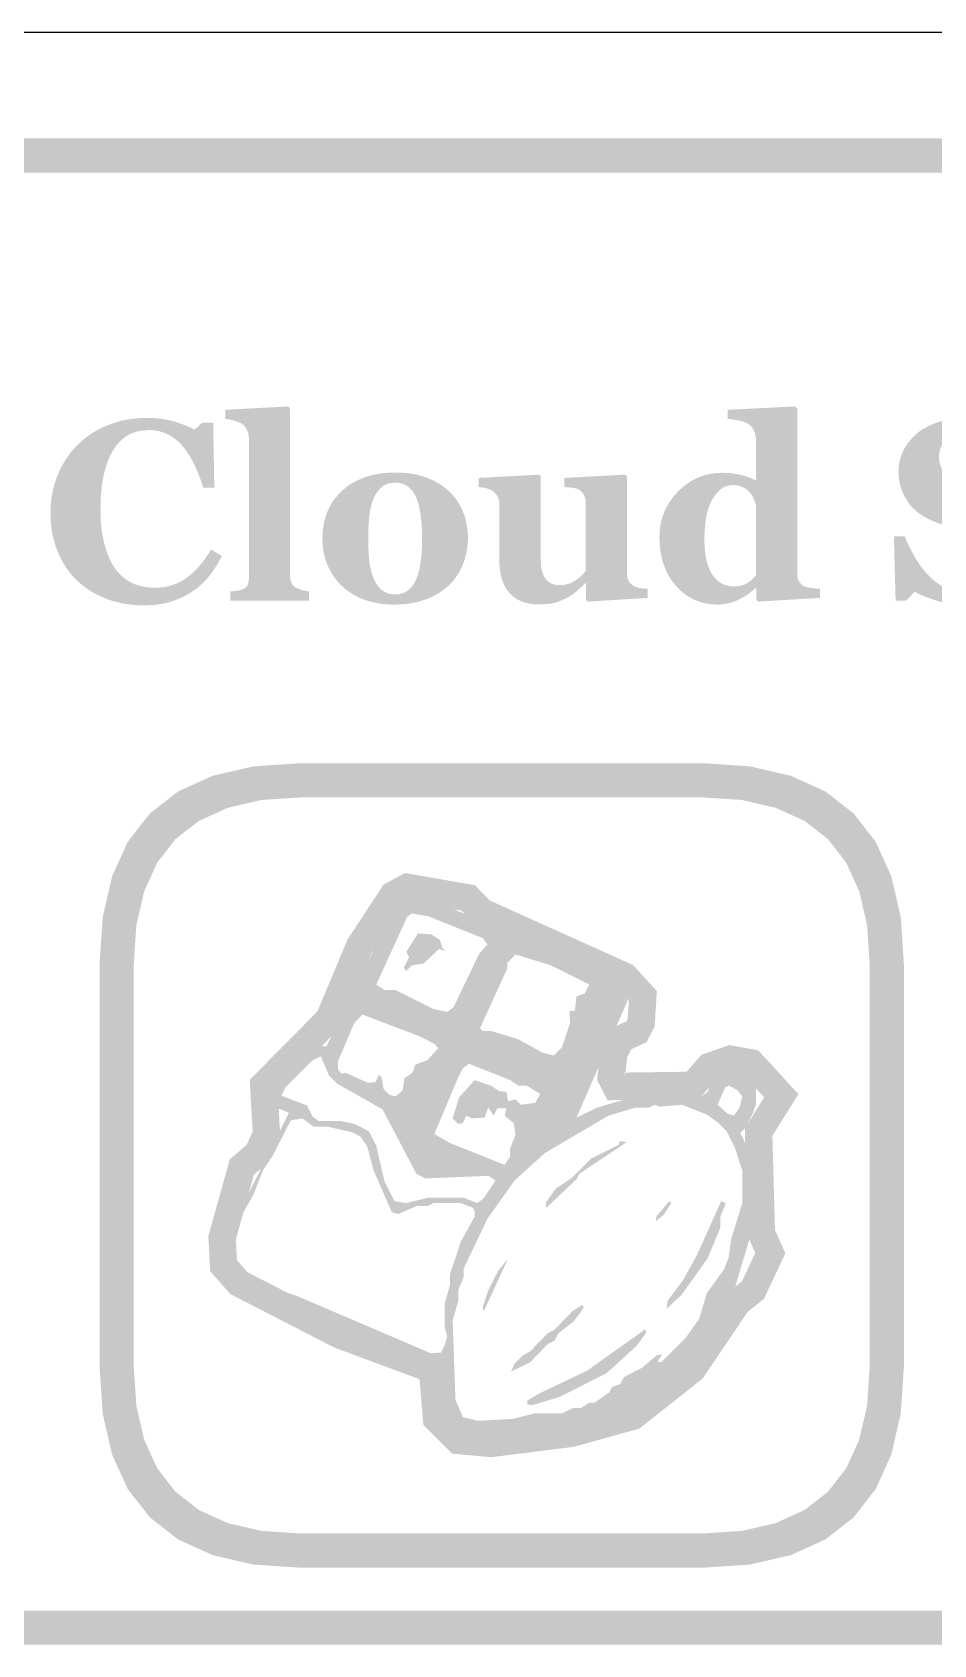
# Model space of a CAD drawing. Header units: millimetres. Extents: x 6 to 297, y 55 to 451.
# Drawn here: x 233.51 to 244.05, y 271.4 to 290.24 of the extents above; entities that cross this region are included whole.
import ezdxf

# ---------------------------------------------------------------- set-up
doc = ezdxf.new("R2010")
doc.units = ezdxf.units.MM
doc.layers.add('CUT', color=1, linetype='Continuous')
doc.layers.add('RASTER', color=7, linetype='Continuous')

msp = doc.modelspace()

# ---------------------------------------------------------------- hatches: boundary and pattern name
at = {"layer": 'RASTER'}
h = msp.add_hatch(color=7, dxfattribs=at)
h.paths.add_polyline_path([(208.2, 286.8), (208.234, 287.316), (208.337, 287.763), (208.509, 288.141), (208.75, 288.45), (209.059, 288.691), (209.438, 288.863), (209.884, 288.966), (210.4, 289), (267.6, 289), (268.116, 288.966), (268.563, 288.863), (268.941, 288.691), (269.25, 288.45), (269.491, 288.141), (269.663, 287.763), (269.766, 287.316), (269.8, 286.8), (269.8, 273.6), (269.766, 273.084), (269.662, 272.638), (269.491, 272.259), (269.25, 271.95), (268.941, 271.709), (268.563, 271.537), (268.116, 271.434), (267.6, 271.4), (210.4, 271.4), (209.884, 271.434), (209.438, 271.537), (209.059, 271.709), (208.75, 271.95), (208.509, 272.259), (208.337, 272.638), (208.234, 273.084), (208.2, 273.6)])
h.paths.add_polyline_path([(208.6, 286.8), (208.6, 273.6), (208.628, 273.178), (208.712, 272.813), (208.853, 272.503), (209.05, 272.25), (209.303, 272.053), (209.613, 271.912), (209.978, 271.828), (210.4, 271.8), (267.6, 271.8), (268.022, 271.828), (268.388, 271.912), (268.697, 272.053), (268.95, 272.25), (269.147, 272.503), (269.287, 272.813), (269.372, 273.178), (269.4, 273.6), (269.4, 286.8), (269.372, 287.222), (269.287, 287.588), (269.147, 287.897), (268.95, 288.15), (268.697, 288.347), (268.388, 288.488), (268.022, 288.572), (267.6, 288.6), (210.4, 288.6), (209.978, 288.572), (209.613, 288.488), (209.303, 288.347), (209.05, 288.15), (208.853, 287.897), (208.712, 287.588), (208.628, 287.222), (208.6, 286.8)], flags=0)
for points in [[(236.746, 283.6), (235.827, 283.6), (235.827, 283.707), (235.837, 283.708), (235.846, 283.708), (235.855, 283.709), (235.865, 283.71), (235.874, 283.711), (235.883, 283.712), (235.892, 283.713), (235.901, 283.714), (235.91, 283.715), (235.919, 283.717), (235.927, 283.718), (235.935, 283.72), (235.943, 283.722), (235.95, 283.724), (235.958, 283.726), (235.965, 283.729), (235.976, 283.734), (235.986, 283.739), (235.996, 283.744), (236.004, 283.75), (236.012, 283.757), (236.018, 283.764), (236.024, 283.771), (236.029, 283.779), (236.033, 283.788), (236.036, 283.797), (236.039, 283.807), (236.041, 283.818), (236.043, 283.829), (236.044, 283.841), (236.045, 283.853), (236.045, 283.867), (236.045, 285.49), (236.045, 285.503), (236.044, 285.517), (236.042, 285.53), (236.04, 285.543), (236.037, 285.556), (236.033, 285.569), (236.028, 285.581), (236.023, 285.593), (236.017, 285.604), (236.01, 285.615), (236.004, 285.625), (235.996, 285.635), (235.988, 285.644), (235.98, 285.652), (235.971, 285.659), (235.962, 285.665), (235.954, 285.67), (235.945, 285.675), (235.936, 285.68), (235.925, 285.684), (235.914, 285.689), (235.901, 285.693), (235.888, 285.698), (235.873, 285.702), (235.859, 285.706), (235.844, 285.71), (235.831, 285.713), (235.817, 285.716), (235.805, 285.718), (235.792, 285.72), (235.78, 285.722), (235.769, 285.723), (235.769, 285.829), (236.505, 285.868), (236.527, 285.844), (236.527, 283.886), (236.528, 283.872), (236.529, 283.86), (236.53, 283.848), (236.532, 283.837), (236.535, 283.826), (236.538, 283.816), (236.542, 283.806), (236.546, 283.798), (236.552, 283.79), (236.557, 283.782), (236.564, 283.775), (236.571, 283.768), (236.579, 283.761), (236.588, 283.755), (236.598, 283.75), (236.608, 283.745), (236.615, 283.742), (236.623, 283.739), (236.63, 283.736), (236.638, 283.733), (236.646, 283.73), (236.654, 283.727), (236.661, 283.724), (236.669, 283.722), (236.678, 283.719), (236.686, 283.717), (236.695, 283.715), (236.705, 283.713), (236.714, 283.711), (236.724, 283.709), (236.735, 283.708), (236.746, 283.707)], [(234.813, 283.544), (234.757, 283.545), (234.701, 283.549), (234.646, 283.555), (234.592, 283.563), (234.539, 283.573), (234.487, 283.586), (234.436, 283.601), (234.386, 283.618), (234.337, 283.638), (234.289, 283.659), (234.244, 283.683), (234.199, 283.709), (234.157, 283.737), (234.116, 283.767), (234.076, 283.799), (234.039, 283.833), (234.003, 283.868), (233.97, 283.906), (233.938, 283.945), (233.909, 283.987), (233.881, 284.03), (233.856, 284.076), (233.832, 284.124), (233.81, 284.173), (233.79, 284.225), (233.774, 284.277), (233.759, 284.331), (233.747, 284.386), (233.738, 284.443), (233.732, 284.5), (233.728, 284.559), (233.727, 284.62), (233.728, 284.679), (233.732, 284.738), (233.738, 284.796), (233.748, 284.852), (233.759, 284.908), (233.774, 284.962), (233.791, 285.015), (233.811, 285.067), (233.833, 285.118), (233.857, 285.167), (233.884, 285.214), (233.912, 285.259), (233.943, 285.303), (233.975, 285.345), (234.01, 285.385), (234.047, 285.424), (234.086, 285.46), (234.126, 285.494), (234.168, 285.525), (234.212, 285.555), (234.258, 285.583), (234.305, 285.608), (234.355, 285.632), (234.406, 285.653), (234.459, 285.672), (234.513, 285.689), (234.567, 285.703), (234.623, 285.714), (234.68, 285.723), (234.737, 285.729), (234.795, 285.733), (234.854, 285.734), (234.897, 285.734), (234.939, 285.732), (234.98, 285.728), (235.02, 285.724), (235.059, 285.718), (235.096, 285.711), (235.133, 285.702), (235.169, 285.693), (235.204, 285.682), (235.238, 285.671), (235.27, 285.66), (235.301, 285.648), (235.33, 285.636), (235.358, 285.624), (235.384, 285.611), (235.41, 285.598), (235.5, 285.679), (235.628, 285.679), (235.641, 284.92), (235.512, 284.92), (235.484, 285.004), (235.455, 285.082), (235.424, 285.154), (235.391, 285.221), (235.358, 285.282), (235.323, 285.337), (235.286, 285.386), (235.249, 285.43), (235.209, 285.468), (235.167, 285.501), (235.124, 285.529), (235.078, 285.552), (235.03, 285.569), (234.98, 285.582), (234.928, 285.59), (234.874, 285.592), (234.807, 285.588), (234.744, 285.577), (234.686, 285.558), (234.631, 285.532), (234.581, 285.497), (234.535, 285.456), (234.493, 285.407), (234.455, 285.35), (234.421, 285.286), (234.392, 285.216), (234.367, 285.14), (234.347, 285.058), (234.331, 284.97), (234.32, 284.876), (234.313, 284.776), (234.311, 284.669), (234.312, 284.609), (234.314, 284.55), (234.318, 284.494), (234.323, 284.44), (234.33, 284.388), (234.339, 284.339), (234.349, 284.292), (234.36, 284.247), (234.373, 284.204), (234.387, 284.163), (234.401, 284.125), (234.417, 284.089), (234.433, 284.055), (234.451, 284.022), (234.469, 283.993), (234.488, 283.965), (234.51, 283.938), (234.533, 283.913), (234.556, 283.89), (234.581, 283.868), (234.606, 283.849), (234.633, 283.831), (234.661, 283.815), (234.689, 283.801), (234.718, 283.789), (234.748, 283.779), (234.779, 283.77), (234.811, 283.762), (234.843, 283.757), (234.877, 283.753), (234.911, 283.75), (234.945, 283.749), (234.996, 283.751), (235.045, 283.756), (235.093, 283.765), (235.139, 283.777), (235.184, 283.793), (235.228, 283.812), (235.27, 283.835), (235.311, 283.861), (235.35, 283.89), (235.389, 283.924), (235.427, 283.96), (235.464, 284.001), (235.5, 284.045), (235.535, 284.092), (235.57, 284.143), (235.603, 284.198), (235.729, 284.121), (235.713, 284.09), (235.696, 284.059), (235.679, 284.029), (235.662, 283.999), (235.643, 283.971), (235.625, 283.943), (235.605, 283.917), (235.585, 283.891), (235.565, 283.866), (235.544, 283.842), (235.522, 283.818), (235.499, 283.796), (235.475, 283.775), (235.451, 283.754), (235.425, 283.734), (235.399, 283.716), (235.37, 283.696), (235.34, 283.678), (235.309, 283.66), (235.278, 283.644), (235.245, 283.629), (235.212, 283.615), (235.178, 283.602), (235.144, 283.59), (235.108, 283.579), (235.071, 283.57), (235.032, 283.562), (234.991, 283.556), (234.949, 283.551), (234.906, 283.547), (234.86, 283.545), (234.813, 283.544)], [(244.462, 283.544), (244.415, 283.545), (244.369, 283.547), (244.323, 283.551), (244.278, 283.556), (244.234, 283.563), (244.191, 283.571), (244.149, 283.58), (244.107, 283.591), (244.067, 283.603), (244.028, 283.616), (243.991, 283.629), (243.955, 283.642), (243.921, 283.657), (243.888, 283.671), (243.857, 283.687), (243.828, 283.703), (243.727, 283.6), (243.603, 283.6), (243.583, 284.351), (243.709, 284.351), (243.72, 284.325), (243.732, 284.297), (243.745, 284.27), (243.758, 284.242), (243.772, 284.213), (243.786, 284.184), (243.802, 284.155), (243.818, 284.126), (243.835, 284.097), (243.852, 284.068), (243.87, 284.04), (243.889, 284.013), (243.908, 283.987), (243.928, 283.962), (243.949, 283.937), (243.97, 283.913), (243.993, 283.89), (244.016, 283.867), (244.04, 283.845), (244.065, 283.824), (244.09, 283.805), (244.116, 283.787), (244.143, 283.77), (244.17, 283.754), (244.198, 283.739), (244.228, 283.727), (244.258, 283.716), (244.29, 283.708), (244.323, 283.701), (244.357, 283.696), (244.392, 283.693), (244.429, 283.692), (244.477, 283.694), (244.523, 283.698), (244.565, 283.706), (244.605, 283.717), (244.641, 283.73), (244.675, 283.747), (244.706, 283.767), (244.734, 283.79), (244.759, 283.815), (244.781, 283.842), (244.799, 283.87), (244.814, 283.9), (244.825, 283.931), (244.834, 283.964), (244.839, 283.999), (244.84, 284.035), (244.839, 284.065), (244.835, 284.093), (244.828, 284.121), (244.818, 284.147), (244.805, 284.172), (244.79, 284.196), (244.771, 284.218), (244.75, 284.239), (244.726, 284.26), (244.699, 284.279), (244.669, 284.298), (244.635, 284.316), (244.599, 284.334), (244.559, 284.351), (244.517, 284.367), (244.471, 284.382), (244.441, 284.392), (244.411, 284.402), (244.382, 284.411), (244.353, 284.42), (244.325, 284.429), (244.298, 284.438), (244.271, 284.447), (244.245, 284.455), (244.219, 284.464), (244.194, 284.472), (244.169, 284.481), (244.145, 284.49), (244.121, 284.498), (244.097, 284.507), (244.074, 284.516), (244.051, 284.524), (244, 284.546), (243.953, 284.571), (243.909, 284.597), (243.868, 284.626), (243.831, 284.657), (243.797, 284.69), (243.767, 284.725), (243.74, 284.763), (243.716, 284.802), (243.695, 284.843), (243.677, 284.885), (243.663, 284.928), (243.652, 284.971), (243.644, 285.017), (243.639, 285.063), (243.638, 285.11), (243.639, 285.141), (243.641, 285.17), (243.645, 285.2), (243.651, 285.229), (243.658, 285.259), (243.667, 285.287), (243.678, 285.316), (243.69, 285.344), (243.704, 285.372), (243.72, 285.399), (243.737, 285.425), (243.755, 285.45), (243.775, 285.475), (243.797, 285.499), (243.82, 285.523), (243.844, 285.545), (243.869, 285.566), (243.896, 285.585), (243.924, 285.604), (243.954, 285.621), (243.986, 285.638), (244.02, 285.653), (244.055, 285.668), (244.092, 285.682), (244.13, 285.694), (244.169, 285.705), (244.209, 285.714), (244.249, 285.721), (244.291, 285.727), (244.333, 285.731), (244.376, 285.733), (244.42, 285.734), (244.463, 285.734), (244.505, 285.731), (244.546, 285.728), (244.587, 285.722), (244.627, 285.716), (244.667, 285.707), (244.706, 285.698), (244.744, 285.687), (244.78, 285.675), (244.815, 285.663), (244.848, 285.651), (244.878, 285.639), (244.907, 285.627), (244.934, 285.615), (244.958, 285.603), (244.981, 285.591), (245.07, 285.679), (245.198, 285.679), (245.209, 284.97), (245.083, 284.97), (245.072, 284.998), (245.061, 285.027), (245.048, 285.056), (245.036, 285.085), (245.023, 285.114), (245.009, 285.144), (244.995, 285.174), (244.98, 285.203), (244.965, 285.232), (244.95, 285.26), (244.935, 285.287), (244.919, 285.313), (244.903, 285.337), (244.888, 285.36), (244.871, 285.381), (244.855, 285.402), (244.837, 285.422), (244.818, 285.442), (244.798, 285.461), (244.778, 285.478), (244.757, 285.495), (244.735, 285.51), (244.713, 285.524), (244.689, 285.537), (244.666, 285.549), (244.641, 285.559), (244.615, 285.568), (244.588, 285.575), (244.56, 285.581), (244.531, 285.585), (244.501, 285.587), (244.47, 285.588), (244.431, 285.586), (244.394, 285.582), (244.359, 285.575), (244.326, 285.565), (244.295, 285.553), (244.265, 285.538), (244.237, 285.519), (244.211, 285.498), (244.188, 285.475), (244.167, 285.451), (244.15, 285.425), (244.136, 285.398), (244.125, 285.37), (244.117, 285.341), (244.112, 285.31), (244.111, 285.277), (244.112, 285.247), (244.116, 285.218), (244.123, 285.19), (244.133, 285.164), (244.145, 285.139), (244.16, 285.116), (244.178, 285.094), (244.198, 285.074), (244.221, 285.054), (244.248, 285.035), (244.277, 285.017), (244.31, 284.999), (244.345, 284.982), (244.384, 284.966), (244.425, 284.95), (244.47, 284.934), (244.497, 284.925), (244.524, 284.916), (244.552, 284.907), (244.579, 284.898), (244.607, 284.889), (244.635, 284.88), (244.663, 284.87), (244.691, 284.861), (244.719, 284.852), (244.746, 284.843), (244.772, 284.834), (244.797, 284.825), (244.822, 284.817), (244.846, 284.808), (244.869, 284.799), (244.892, 284.791), (244.943, 284.769), (244.991, 284.746), (245.037, 284.721), (245.079, 284.693), (245.117, 284.664), (245.153, 284.633), (245.185, 284.6), (245.215, 284.565), (245.241, 284.527), (245.263, 284.488), (245.282, 284.447), (245.298, 284.403), (245.31, 284.357), (245.318, 284.309), (245.323, 284.259), (245.325, 284.206), (245.324, 284.173), (245.321, 284.14), (245.316, 284.107), (245.309, 284.074), (245.301, 284.041), (245.29, 284.009), (245.277, 283.977), (245.262, 283.946), (245.246, 283.915), (245.228, 283.885), (245.209, 283.857), (245.188, 283.83), (245.166, 283.805), (245.143, 283.781), (245.118, 283.758), (245.092, 283.736), (245.062, 283.714), (245.031, 283.693), (244.999, 283.673), (244.966, 283.655), (244.931, 283.637), (244.896, 283.622), (244.859, 283.607), (244.821, 283.594), (244.782, 283.582), (244.741, 283.572), (244.699, 283.564), (244.655, 283.557), (244.609, 283.551), (244.562, 283.547), (244.513, 283.545), (244.462, 283.544)], [(240.705, 283.631), (240.006, 283.588), (239.984, 283.609), (239.984, 283.801), (239.976, 283.801), (239.963, 283.789), (239.951, 283.778), (239.939, 283.767), (239.926, 283.756), (239.914, 283.745), (239.902, 283.734), (239.89, 283.723), (239.878, 283.712), (239.866, 283.701), (239.853, 283.691), (239.84, 283.681), (239.826, 283.671), (239.812, 283.661), (239.796, 283.652), (239.781, 283.643), (239.765, 283.634), (239.746, 283.624), (239.728, 283.615), (239.71, 283.607), (239.692, 283.599), (239.674, 283.592), (239.657, 283.586), (239.64, 283.58), (239.623, 283.575), (239.606, 283.571), (239.586, 283.567), (239.565, 283.563), (239.541, 283.561), (239.516, 283.559), (239.489, 283.557), (239.46, 283.556), (239.429, 283.556), (239.376, 283.558), (239.325, 283.564), (239.278, 283.575), (239.234, 283.589), (239.193, 283.608), (239.156, 283.631), (239.121, 283.658), (239.09, 283.689), (239.062, 283.724), (239.038, 283.763), (239.018, 283.805), (239.002, 283.85), (238.989, 283.899), (238.98, 283.951), (238.974, 284.007), (238.972, 284.066), (238.972, 284.725), (238.972, 284.739), (238.971, 284.752), (238.969, 284.765), (238.967, 284.777), (238.964, 284.788), (238.96, 284.799), (238.955, 284.809), (238.95, 284.818), (238.944, 284.827), (238.938, 284.835), (238.932, 284.844), (238.925, 284.852), (238.917, 284.86), (238.909, 284.867), (238.901, 284.875), (238.892, 284.882), (238.884, 284.887), (238.876, 284.892), (238.867, 284.896), (238.858, 284.901), (238.848, 284.904), (238.838, 284.908), (238.827, 284.911), (238.815, 284.913), (238.804, 284.916), (238.793, 284.918), (238.782, 284.919), (238.771, 284.921), (238.76, 284.923), (238.75, 284.924), (238.74, 284.925), (238.73, 284.926), (238.73, 285.033), (239.441, 285.071), (239.457, 285.049), (239.457, 284.075), (239.458, 284.038), (239.461, 284.004), (239.465, 283.973), (239.471, 283.944), (239.48, 283.917), (239.49, 283.893), (239.501, 283.871), (239.515, 283.852), (239.53, 283.835), (239.547, 283.821), (239.564, 283.808), (239.584, 283.798), (239.604, 283.79), (239.626, 283.785), (239.649, 283.781), (239.674, 283.78), (239.699, 283.781), (239.725, 283.784), (239.749, 283.788), (239.773, 283.794), (239.796, 283.801), (239.818, 283.811), (239.84, 283.822), (239.861, 283.834), (239.881, 283.848), (239.899, 283.862), (239.916, 283.876), (239.932, 283.89), (239.947, 283.905), (239.96, 283.92), (239.971, 283.935), (239.981, 283.95), (239.981, 284.74), (239.981, 284.752), (239.98, 284.764), (239.979, 284.776), (239.977, 284.787), (239.974, 284.798), (239.971, 284.809), (239.967, 284.819), (239.962, 284.829), (239.957, 284.839), (239.952, 284.848), (239.946, 284.857), (239.939, 284.865), (239.932, 284.873), (239.924, 284.88), (239.916, 284.887), (239.907, 284.893), (239.9, 284.898), (239.892, 284.902), (239.884, 284.905), (239.875, 284.908), (239.865, 284.911), (239.854, 284.913), (239.843, 284.915), (239.831, 284.917), (239.819, 284.918), (239.807, 284.92), (239.794, 284.921), (239.782, 284.922), (239.769, 284.923), (239.756, 284.924), (239.744, 284.925), (239.731, 284.926), (239.731, 285.033), (240.441, 285.071), (240.463, 285.049), (240.463, 283.918), (240.464, 283.905), (240.465, 283.893), (240.466, 283.882), (240.469, 283.87), (240.471, 283.86), (240.475, 283.85), (240.479, 283.84), (240.484, 283.831), (240.489, 283.822), (240.495, 283.813), (240.502, 283.805), (240.509, 283.798), (240.517, 283.79), (240.525, 283.783), (240.534, 283.776), (240.544, 283.77), (240.551, 283.766), (240.559, 283.762), (240.567, 283.758), (240.576, 283.755), (240.585, 283.752), (240.595, 283.75), (240.606, 283.748), (240.616, 283.746), (240.628, 283.744), (240.639, 283.743), (240.65, 283.742), (240.661, 283.74), (240.672, 283.74), (240.683, 283.739), (240.694, 283.738), (240.705, 283.738)]]:
    msp.add_hatch(color=7, dxfattribs=at).paths.add_polyline_path(points)
h = msp.add_hatch(color=7, dxfattribs=at)
h.paths.add_polyline_path([(242.718, 283.631), (241.996, 283.588), (241.974, 283.609), (241.974, 283.744), (241.963, 283.746), (241.945, 283.727), (241.924, 283.709), (241.902, 283.691), (241.879, 283.674), (241.854, 283.657), (241.827, 283.641), (241.799, 283.626), (241.769, 283.611), (241.739, 283.597), (241.708, 283.586), (241.677, 283.576), (241.646, 283.568), (241.616, 283.561), (241.585, 283.557), (241.554, 283.554), (241.522, 283.553), (241.45, 283.557), (241.381, 283.567), (241.315, 283.584), (241.253, 283.608), (241.193, 283.639), (241.137, 283.677), (241.084, 283.721), (241.035, 283.773), (240.99, 283.83), (240.951, 283.891), (240.918, 283.956), (240.891, 284.025), (240.87, 284.098), (240.855, 284.175), (240.846, 284.256), (240.843, 284.341), (240.846, 284.417), (240.856, 284.49), (240.873, 284.561), (240.896, 284.628), (240.927, 284.693), (240.963, 284.755), (241.007, 284.815), (241.057, 284.871), (241.112, 284.923), (241.17, 284.968), (241.231, 285.006), (241.294, 285.037), (241.361, 285.062), (241.43, 285.079), (241.502, 285.089), (241.577, 285.093), (241.606, 285.092), (241.636, 285.091), (241.665, 285.089), (241.693, 285.086), (241.721, 285.082), (241.749, 285.077), (241.776, 285.072), (241.802, 285.066), (241.828, 285.059), (241.852, 285.051), (241.875, 285.044), (241.897, 285.036), (241.917, 285.028), (241.937, 285.02), (241.954, 285.011), (241.971, 285.002), (241.971, 285.481), (241.97, 285.494), (241.969, 285.508), (241.968, 285.521), (241.965, 285.533), (241.962, 285.546), (241.958, 285.558), (241.954, 285.571), (241.949, 285.583), (241.943, 285.594), (241.937, 285.605), (241.93, 285.615), (241.923, 285.625), (241.916, 285.634), (241.908, 285.642), (241.899, 285.65), (241.89, 285.657), (241.878, 285.664), (241.866, 285.672), (241.853, 285.678), (241.839, 285.684), (241.825, 285.69), (241.809, 285.695), (241.793, 285.699), (241.777, 285.703), (241.76, 285.706), (241.743, 285.709), (241.725, 285.712), (241.708, 285.715), (241.691, 285.717), (241.674, 285.719), (241.657, 285.721), (241.64, 285.723), (241.64, 285.829), (242.431, 285.868), (242.453, 285.844), (242.453, 283.924), (242.453, 283.91), (242.454, 283.897), (242.455, 283.884), (242.457, 283.872), (242.46, 283.861), (242.463, 283.85), (242.467, 283.84), (242.471, 283.83), (242.476, 283.821), (242.482, 283.812), (242.488, 283.804), (242.495, 283.796), (242.503, 283.789), (242.511, 283.782), (242.52, 283.776), (242.53, 283.77), (242.538, 283.766), (242.547, 283.762), (242.557, 283.759), (242.568, 283.756), (242.58, 283.753), (242.592, 283.751), (242.606, 283.748), (242.62, 283.746), (242.635, 283.745), (242.649, 283.743), (242.662, 283.742), (242.674, 283.741), (242.686, 283.74), (242.697, 283.739), (242.708, 283.738), (242.718, 283.738)])
h.paths.add_polyline_path([(241.971, 283.892), (241.971, 284.719), (241.968, 284.728), (241.965, 284.736), (241.962, 284.745), (241.958, 284.755), (241.955, 284.764), (241.951, 284.774), (241.947, 284.784), (241.942, 284.794), (241.937, 284.804), (241.932, 284.814), (241.926, 284.824), (241.92, 284.834), (241.914, 284.843), (241.907, 284.853), (241.899, 284.862), (241.892, 284.871), (241.884, 284.879), (241.876, 284.886), (241.867, 284.894), (241.857, 284.9), (241.847, 284.907), (241.837, 284.914), (241.825, 284.92), (241.813, 284.926), (241.801, 284.931), (241.788, 284.936), (241.775, 284.94), (241.761, 284.943), (241.747, 284.946), (241.733, 284.948), (241.718, 284.949), (241.703, 284.949), (241.667, 284.947), (241.633, 284.939), (241.6, 284.926), (241.569, 284.908), (241.54, 284.884), (241.513, 284.856), (241.487, 284.822), (241.462, 284.784), (241.44, 284.74), (241.421, 284.692), (241.405, 284.64), (241.392, 284.584), (241.382, 284.523), (241.375, 284.459), (241.37, 284.39), (241.369, 284.316), (241.369, 284.287), (241.37, 284.258), (241.371, 284.231), (241.373, 284.204), (241.375, 284.177), (241.378, 284.152), (241.382, 284.127), (241.385, 284.103), (241.39, 284.08), (241.396, 284.057), (241.402, 284.035), (241.409, 284.013), (241.417, 283.992), (241.425, 283.971), (241.435, 283.951), (241.445, 283.931), (241.456, 283.912), (241.468, 283.894), (241.48, 283.878), (241.493, 283.862), (241.507, 283.847), (241.522, 283.834), (241.538, 283.821), (241.554, 283.809), (241.571, 283.799), (241.589, 283.79), (241.608, 283.783), (241.627, 283.777), (241.648, 283.772), (241.669, 283.768), (241.691, 283.766), (241.714, 283.766), (241.736, 283.766), (241.757, 283.768), (241.777, 283.77), (241.796, 283.774), (241.814, 283.779), (241.831, 283.785), (241.847, 283.792), (241.862, 283.8), (241.877, 283.809), (241.891, 283.819), (241.905, 283.829), (241.919, 283.84), (241.932, 283.852), (241.945, 283.864), (241.958, 283.878), (241.971, 283.892)], flags=0)
h = msp.add_hatch(color=7, dxfattribs=at)
h.paths.add_polyline_path([(238.382, 284.88), (238.408, 284.854), (238.433, 284.827), (238.456, 284.799), (238.477, 284.769), (238.497, 284.738), (238.516, 284.706), (238.532, 284.673), (238.547, 284.639), (238.561, 284.603), (238.572, 284.567), (238.582, 284.53), (238.59, 284.492), (238.596, 284.454), (238.601, 284.414), (238.604, 284.375), (238.604, 284.334), (238.604, 284.294), (238.601, 284.254), (238.597, 284.215), (238.59, 284.176), (238.582, 284.138), (238.573, 284.1), (238.561, 284.063), (238.548, 284.027), (238.533, 283.992), (238.517, 283.957), (238.498, 283.925), (238.479, 283.893), (238.457, 283.863), (238.434, 283.834), (238.41, 283.806), (238.383, 283.78), (238.354, 283.754), (238.323, 283.728), (238.29, 283.705), (238.256, 283.683), (238.221, 283.663), (238.185, 283.644), (238.147, 283.627), (238.107, 283.612), (238.066, 283.598), (238.024, 283.586), (237.98, 283.576), (237.935, 283.568), (237.889, 283.561), (237.841, 283.557), (237.791, 283.554), (237.74, 283.553), (237.696, 283.554), (237.653, 283.556), (237.61, 283.56), (237.569, 283.566), (237.528, 283.573), (237.488, 283.582), (237.449, 283.592), (237.411, 283.604), (237.374, 283.618), (237.338, 283.633), (237.304, 283.65), (237.27, 283.668), (237.237, 283.689), (237.206, 283.71), (237.175, 283.733), (237.146, 283.758), (237.118, 283.783), (237.093, 283.81), (237.069, 283.838), (237.046, 283.868), (237.025, 283.899), (237.005, 283.931), (236.987, 283.965), (236.97, 284.001), (236.955, 284.037), (236.942, 284.075), (236.93, 284.114), (236.921, 284.154), (236.914, 284.194), (236.909, 284.236), (236.906, 284.279), (236.905, 284.324), (236.906, 284.367), (236.909, 284.409), (236.913, 284.45), (236.919, 284.49), (236.927, 284.528), (236.937, 284.565), (236.948, 284.602), (236.962, 284.636), (236.977, 284.67), (236.993, 284.703), (237.012, 284.735), (237.032, 284.766), (237.054, 284.796), (237.078, 284.825), (237.104, 284.853), (237.131, 284.88), (237.159, 284.905), (237.188, 284.929), (237.219, 284.951), (237.252, 284.971), (237.286, 284.99), (237.322, 285.008), (237.359, 285.024), (237.398, 285.039), (237.439, 285.052), (237.48, 285.064), (237.523, 285.074), (237.566, 285.082), (237.611, 285.088), (237.658, 285.092), (237.705, 285.095), (237.753, 285.096), (237.804, 285.095), (237.853, 285.092), (237.9, 285.088), (237.946, 285.082), (237.991, 285.074), (238.033, 285.064), (238.075, 285.052), (238.115, 285.039), (238.153, 285.024), (238.19, 285.008), (238.225, 284.99), (238.259, 284.971), (238.292, 284.951), (238.323, 284.929), (238.353, 284.905), (238.382, 284.88)])
h.paths.add_polyline_path([(238.007, 283.865), (238.015, 283.886), (238.022, 283.908), (238.029, 283.932), (238.035, 283.956), (238.041, 283.981), (238.046, 284.008), (238.05, 284.036), (238.054, 284.064), (238.058, 284.094), (238.061, 284.125), (238.064, 284.158), (238.066, 284.191), (238.068, 284.226), (238.069, 284.262), (238.07, 284.299), (238.07, 284.337), (238.07, 284.363), (238.069, 284.39), (238.068, 284.418), (238.066, 284.447), (238.064, 284.476), (238.062, 284.507), (238.059, 284.539), (238.055, 284.571), (238.051, 284.603), (238.047, 284.634), (238.042, 284.662), (238.037, 284.689), (238.031, 284.714), (238.025, 284.738), (238.018, 284.759), (238.011, 284.779), (238.002, 284.802), (237.992, 284.823), (237.981, 284.843), (237.969, 284.862), (237.957, 284.879), (237.943, 284.895), (237.929, 284.91), (237.914, 284.924), (237.898, 284.937), (237.881, 284.947), (237.862, 284.956), (237.843, 284.964), (237.823, 284.97), (237.802, 284.974), (237.78, 284.976), (237.756, 284.977), (237.731, 284.976), (237.707, 284.973), (237.684, 284.969), (237.663, 284.963), (237.643, 284.955), (237.624, 284.945), (237.606, 284.933), (237.59, 284.92), (237.575, 284.905), (237.561, 284.889), (237.547, 284.872), (237.535, 284.854), (237.523, 284.835), (237.513, 284.815), (237.503, 284.794), (237.494, 284.772), (237.487, 284.751), (237.48, 284.728), (237.474, 284.705), (237.468, 284.681), (237.463, 284.656), (237.459, 284.631), (237.455, 284.604), (237.452, 284.576), (237.449, 284.548), (237.447, 284.52), (237.445, 284.491), (237.443, 284.462), (237.442, 284.433), (237.441, 284.403), (237.44, 284.373), (237.44, 284.343), (237.44, 284.304), (237.441, 284.266), (237.441, 284.231), (237.443, 284.197), (237.444, 284.165), (237.446, 284.134), (237.448, 284.105), (237.45, 284.078), (237.453, 284.052), (237.457, 284.026), (237.462, 284), (237.468, 283.973), (237.474, 283.947), (237.482, 283.921), (237.491, 283.894), (237.5, 283.868), (237.509, 283.846), (237.519, 283.825), (237.529, 283.805), (237.541, 283.787), (237.554, 283.769), (237.567, 283.753), (237.581, 283.738), (237.597, 283.725), (237.613, 283.712), (237.63, 283.701), (237.649, 283.692), (237.668, 283.685), (237.689, 283.679), (237.71, 283.675), (237.733, 283.673), (237.756, 283.672), (237.778, 283.673), (237.799, 283.675), (237.819, 283.679), (237.838, 283.684), (237.856, 283.691), (237.874, 283.699), (237.891, 283.709), (237.907, 283.721), (237.923, 283.734), (237.937, 283.748), (237.951, 283.764), (237.964, 283.781), (237.976, 283.8), (237.987, 283.82), (237.997, 283.842), (238.007, 283.865)], flags=0)
h = msp.add_hatch(color=7, dxfattribs=at)
h.paths.add_polyline_path([(234.3, 279.35), (234.337, 279.901), (234.447, 280.378), (234.63, 280.782), (234.888, 281.112), (235.218, 281.37), (235.622, 281.553), (236.099, 281.663), (236.65, 281.7), (241.35, 281.7), (241.901, 281.663), (242.378, 281.553), (242.782, 281.37), (243.112, 281.113), (243.37, 280.782), (243.553, 280.378), (243.663, 279.901), (243.7, 279.35), (243.7, 274.65), (243.663, 274.099), (243.553, 273.622), (243.37, 273.218), (243.112, 272.887), (242.782, 272.63), (242.378, 272.447), (241.901, 272.337), (241.35, 272.3), (236.65, 272.3), (236.099, 272.337), (235.622, 272.447), (235.218, 272.63), (234.888, 272.888), (234.63, 273.218), (234.447, 273.622), (234.337, 274.099), (234.3, 274.65)])
h.paths.add_polyline_path([(234.7, 279.35), (234.7, 274.65), (234.73, 274.193), (234.822, 273.797), (234.974, 273.462), (235.188, 273.188), (235.462, 272.974), (235.797, 272.822), (236.193, 272.73), (236.65, 272.7), (241.35, 272.7), (241.807, 272.73), (242.203, 272.822), (242.538, 272.974), (242.813, 273.188), (243.026, 273.462), (243.178, 273.797), (243.27, 274.193), (243.3, 274.65), (243.3, 279.35), (243.27, 279.807), (243.178, 280.203), (243.026, 280.538), (242.813, 280.812), (242.538, 281.026), (242.203, 281.178), (241.807, 281.27), (241.35, 281.3), (236.65, 281.3), (236.193, 281.27), (235.797, 281.178), (235.462, 281.026), (235.187, 280.813), (234.974, 280.538), (234.822, 280.203), (234.73, 279.807), (234.7, 279.35)], flags=0)
h = msp.add_hatch(color=7, dxfattribs=at)
h.paths.add_polyline_path([(237.87, 280.417), (238.688, 280.274), (238.86, 280.096), (240.534, 279.342), (240.813, 279.038), (240.787, 278.623), (240.692, 278.439), (240.515, 278.358), (240.466, 278.267), (240.443, 278.059), (240.43, 278.085), (241.16, 278.095), (241.335, 278.293), (241.66, 278.407), (241.998, 278.345), (242.467, 277.833), (242.163, 277.346), (242.193, 276.246), (242.315, 275.975), (242.064, 275.44), (241.875, 275.291), (241.348, 274.51), (240.608, 273.925), (239.841, 273.712), (238.877, 273.591), (238.422, 273.633), (238.084, 273.97), (238.041, 274.489), (238.029, 274.507), (237.044, 274.872), (235.828, 275.497), (235.592, 275.766), (235.572, 276.176), (235.822, 277.071), (236.02, 277.242), (236.089, 277.395), (236.055, 278.001), (236.846, 278.799), (237.197, 279.639), (237.62, 280.282)])
h.paths.add_polyline_path([(237.924, 280.083), (237.843, 280.039), (237.481, 279.488), (237.117, 278.618), (236.382, 277.877), (236.412, 277.335), (236.283, 277.046), (236.104, 276.892), (235.894, 276.14), (235.906, 275.893), (236.028, 275.753), (237.174, 275.165), (238.238, 274.771), (238.353, 274.597), (238.394, 274.114), (238.567, 273.941), (238.871, 273.912), (239.778, 274.027), (240.46, 274.216), (241.111, 274.73), (241.638, 275.512), (241.806, 275.644), (241.963, 275.978), (241.875, 276.173), (241.841, 277.434), (242.067, 277.796), (241.834, 278.05), (241.686, 278.077), (241.52, 278.019), (241.306, 277.777), (240.236, 277.762), (240.114, 277.998), (240.155, 278.364), (240.284, 278.605), (240.459, 278.684), (240.472, 278.71), (240.485, 278.922), (240.342, 279.077), (238.672, 279.829), (238.53, 279.977), (237.924, 280.083)], flags=0)
h = msp.add_hatch(color=7, dxfattribs=at)
h.paths.add_polyline_path([(237.894, 280.157), (238.012, 280.167), (238.332, 280.039), (240.055, 279.305), (240.384, 279.123), (240.47, 278.922), (239.873, 277.559), (240.119, 277.677), (240.661, 277.837), (241.076, 277.869), (241.332, 277.805), (241.405, 277.859), (241.482, 278.038), (241.555, 278.092), (241.747, 278.092), (241.916, 278.006), (241.97, 277.901), (241.97, 277.709), (241.938, 277.614), (241.852, 277.444), (241.788, 277.381), (241.938, 277.071), (241.97, 276.911), (241.97, 276.56), (241.938, 276.496), (241.906, 276.177), (241.715, 275.539), (241.565, 275.242), (241.246, 274.795), (240.894, 274.444), (240.607, 274.253), (240.247, 274.071), (239.927, 273.975), (239.608, 273.943), (239.544, 273.911), (239.353, 273.911), (239.034, 273.847), (238.587, 273.847), (238.418, 273.933), (238.3, 274.135), (238.3, 274.645), (238.277, 274.687), (237.374, 275.06), (236.458, 275.485), (236.512, 275.507), (236.608, 275.475), (238.172, 274.805), (238.29, 274.814), (238.332, 274.901), (238.363, 274.996), (238.332, 275.124), (238.332, 275.379), (238.395, 275.603), (238.395, 275.73), (238.523, 276.113), (238.683, 276.401), (238.683, 276.464), (238.66, 276.506), (238.523, 276.56), (238.204, 276.56), (238.14, 276.528), (238.012, 276.528), (237.789, 276.433), (237.715, 276.455), (237.502, 276.943), (237.428, 277.221), (237.352, 277.336), (237.246, 277.39), (236.959, 277.454), (236.799, 277.454), (236.672, 277.55), (236.535, 277.527), (236.33, 277.125), (236.215, 276.953), (236.097, 276.656), (235.97, 276.433), (235.906, 276.273), (235.906, 276.177), (235.842, 276.05), (235.842, 275.954), (235.896, 275.848), (235.992, 275.753), (236.439, 275.517), (236.321, 275.539), (235.96, 275.721), (235.864, 275.817), (235.81, 275.922), (235.81, 276.113), (235.906, 276.401), (236.512, 277.614), (236.311, 277.7), (236.289, 277.869), (236.426, 278.051), (236.49, 278.083), (236.694, 278.293), (236.873, 278.402), (236.949, 278.389), (237.747, 280.017), (237.811, 280.113)])
h.paths.add_polyline_path([(237.948, 279.944), (237.894, 279.902), (237.534, 279.114), (237.629, 279.05), (237.757, 279.05), (238.204, 278.826), (238.363, 278.794), (238.437, 278.849), (238.737, 279.474), (238.833, 279.583), (238.778, 279.656), (238.14, 279.912)], flags=0)
h.paths.add_polyline_path([(238.022, 279.711), (238.181, 279.698), (238.277, 279.634), (238.309, 279.538), (238.354, 279.506), (238.268, 279.529), (238.086, 279.359), (237.948, 279.337), (237.885, 279.273), (237.853, 279.305), (237.917, 279.433), (237.885, 279.497)], flags=0)
h.paths.add_polyline_path([(239.161, 279.465), (239.066, 279.369), (239.066, 279.305), (238.746, 278.603), (238.778, 278.571), (238.874, 278.571), (239.193, 278.475), (239.481, 278.316), (239.608, 278.284), (239.704, 278.38), (239.8, 278.667), (239.79, 278.804), (239.854, 278.804), (239.873, 278.976), (239.969, 279.008), (240.023, 279.114), (239.576, 279.337)], flags=0)
h.paths.add_polyline_path([(237.374, 278.763), (237.278, 278.667), (237.087, 278.22), (237.087, 278.124), (237.128, 278.07), (237.173, 278.083), (237.438, 277.965), (237.524, 277.974), (237.565, 278.06), (237.597, 278.028), (237.62, 277.891), (237.684, 277.827), (237.757, 277.805), (237.843, 277.878), (237.862, 278.019), (237.958, 278.083), (237.99, 278.178), (238.13, 278.23), (238.258, 278.37), (238.213, 278.421), (238.044, 278.507)], flags=0)
h.paths.add_polyline_path([(236.886, 278.274), (236.79, 278.23), (236.471, 277.91), (236.426, 277.815), (236.726, 277.7), (236.79, 277.572), (236.863, 277.518), (237.119, 277.518), (237.278, 277.486), (237.447, 277.4), (237.534, 277.231), (237.629, 276.816), (237.747, 276.583), (237.885, 276.56), (238.14, 276.624), (238.555, 276.624), (238.715, 276.56), (238.788, 276.615), (238.928, 276.825), (238.842, 276.879), (238.108, 276.848), (238.003, 276.902), (237.607, 277.655), (237.077, 277.955), (236.981, 278.051)], flags=0)
h.paths.add_polyline_path([(238.619, 278.188), (238.545, 278.134), (238.491, 278.028), (238.213, 277.368), (238.395, 277.262), (239.034, 277.007), (239.098, 277.103), (239.098, 277.199), (239.161, 277.358), (239.139, 277.495), (239.034, 277.582), (239.056, 277.668), (238.948, 277.668), (238.906, 277.582), (238.842, 277.677), (238.801, 277.559), (238.651, 277.55), (238.587, 277.582), (238.545, 277.495), (238.491, 277.486), (238.427, 277.55), (238.501, 277.795), (238.683, 277.997), (238.874, 277.933), (238.97, 277.869), (239.056, 277.859), (239.075, 277.751), (239.161, 277.773), (239.225, 277.709), (239.394, 277.732), (239.449, 277.837), (239.289, 277.933), (239.193, 277.933), (239.098, 277.997)], flags=0)
h.paths.add_polyline_path([(241.651, 277.933), (241.609, 277.91), (241.523, 277.709), (241.641, 277.604), (241.715, 277.582), (241.779, 277.677), (241.811, 277.805), (241.756, 277.878)], flags=0)
h.paths.add_polyline_path([(240.789, 277.709), (240.725, 277.677), (240.566, 277.677), (240.247, 277.582), (239.503, 277.144), (239.152, 276.825), (238.833, 276.378), (238.555, 275.794), (238.555, 275.698), (238.491, 275.539), (238.491, 275.411), (238.427, 275.188), (238.459, 274.262), (238.545, 274.061), (238.724, 274.016), (239.129, 274.039), (239.385, 274.103), (239.704, 274.103), (239.832, 274.166), (239.927, 274.166), (240.023, 274.23), (240.087, 274.23), (240.256, 274.348), (240.288, 274.412), (240.384, 274.444), (240.428, 274.527), (240.639, 274.636), (240.811, 274.782), (240.875, 274.795), (240.821, 274.709), (240.863, 274.699), (241.15, 274.987), (241.309, 275.21), (241.396, 275.507), (241.597, 275.785), (241.651, 275.922), (241.683, 276.145), (241.811, 276.56), (241.811, 276.943), (241.724, 277.208), (241.629, 277.4), (241.533, 277.495), (241.405, 277.591), (241.108, 277.709), (240.843, 277.687)], flags=0)
h.paths.add_polyline_path([(240.384, 277.285), (240.46, 277.272), (239.905, 276.902), (239.873, 276.838), (239.522, 276.506), (239.512, 276.56), (239.631, 276.729), (239.822, 276.857), (240.045, 277.081), (240.365, 277.24)], flags=0)
h.paths.add_polyline_path([(240.958, 276.583), (240.981, 276.56), (240.894, 276.423), (240.799, 276.346), (240.811, 276.41)], flags=0)
h.paths.add_polyline_path([(241.565, 276.583), (241.619, 276.56), (241.555, 276.401), (241.555, 276.273), (241.405, 275.912), (241.099, 275.485), (240.926, 275.325), (240.939, 275.421), (241.118, 275.657), (241.277, 275.944)], flags=0)
h.paths.add_polyline_path([(239.075, 275.912), (238.788, 275.293), (238.778, 275.347), (238.842, 275.539), (238.96, 275.772)], flags=0)
h.paths.add_polyline_path([(239.937, 275.37), (239.959, 275.347), (239.937, 275.306), (239.841, 275.178), (239.662, 275.038), (239.618, 274.955), (239.535, 274.91), (239.331, 274.699), (239.107, 274.591), (239.152, 274.687), (239.248, 274.782), (239.331, 274.827), (239.535, 275.038), (239.618, 275.082), (239.822, 275.293)], flags=0)
h.paths.add_polyline_path([(240.671, 275.082), (240.693, 275.06), (240.671, 275.019), (240.575, 274.891), (240.224, 274.572), (239.672, 274.294), (239.353, 274.198), (239.299, 274.208), (239.299, 274.253), (239.439, 274.336), (240.001, 274.604)], flags=0)

# ---------------------------------------------------------------- linework, layer by layer
at = {"layer": 'CUT'}
msp.add_lwpolyline([(209.999, 290.24), (268.001, 290.24)], dxfattribs=at)

doc.saveas('drawing.dxf')
